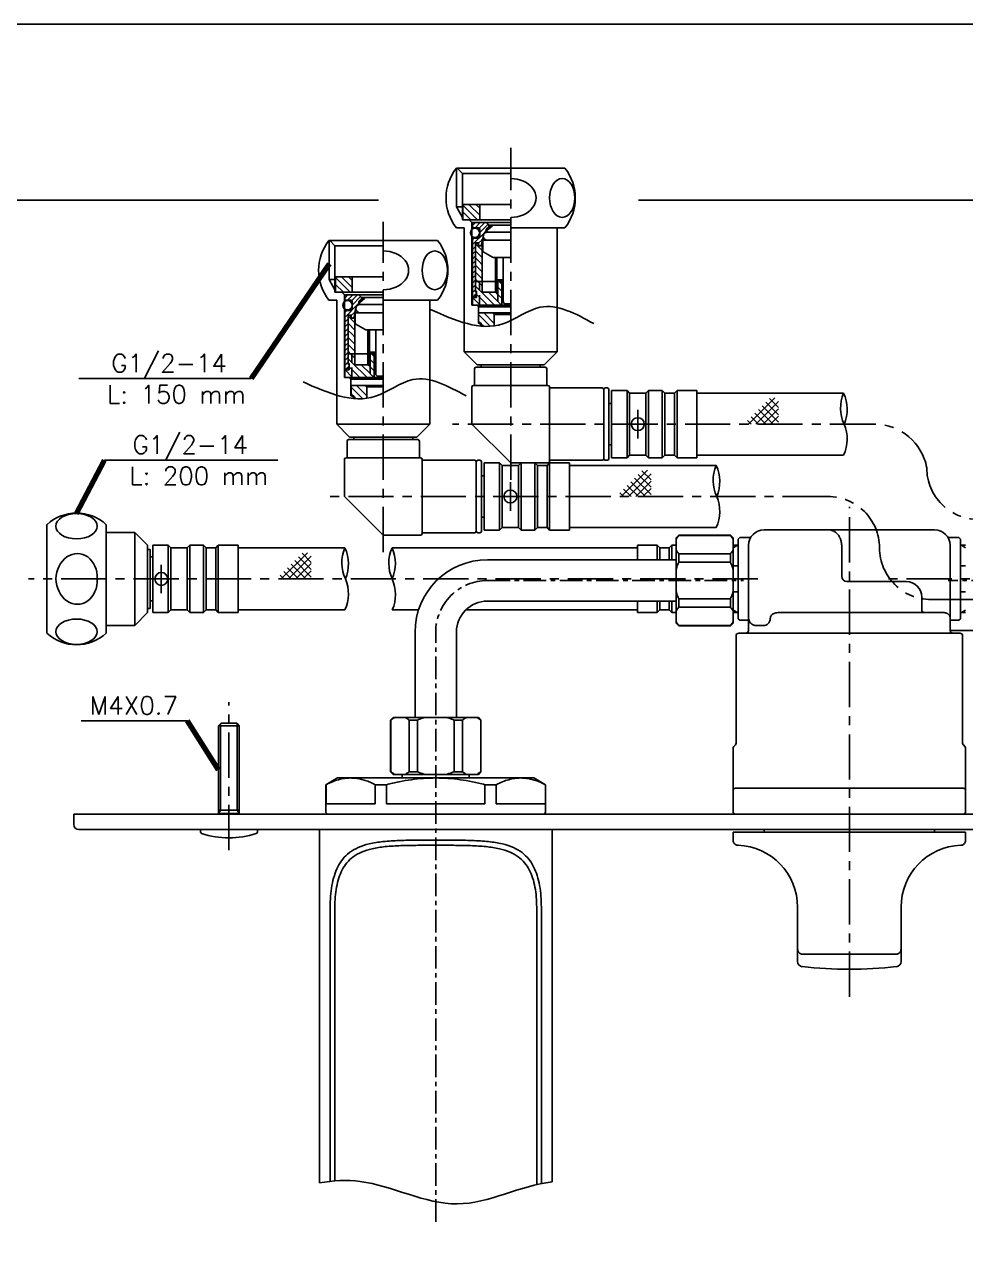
# Model space of a CAD drawing. Extents: x 2571 to 3165, y -5564 to -5144.
# Drawn here: x 2812.3 to 2994.4, y -5379.1 to -5144 of the extents above; entities that cross this region are included whole.
import ezdxf
from ezdxf.enums import TextEntityAlignment as Align

# ---------------------------------------------------------------- set-up
doc = ezdxf.new("R2010")
doc.units = 0
doc.header["$LTSCALE"] = 7
doc.header["$MEASUREMENT"] = 0
for name, pattern in [('CENTER', [2, 1.25, -0.25, 0.25, -0.25]), ('HIDDEN', [0.375, 0.25, -0.125]), ('PHANTOM', [2.5, 1.25, -0.25, 0.25, -0.25, 0.25, -0.25])]:
    doc.linetypes.add(name, pattern=pattern)
doc.layers.get('0').update_dxf_attribs({"color": 2, "linetype": 'CONTINUOUS'})
for name, color, linetype in [('CENTER', 1, 'CENTER'), ('CL', 1, 'CENTER'), ('D', 2, 'CONTINUOUS'), ('DIM', 2, 'CONTINUOUS'), ('DWG', 7, 'CONTINUOUS')]:
    doc.layers.add(name, color=color, linetype=linetype)
doc.styles.add('GHS', font='ROMANS.shx', dxfattribs={"bigfont": 'GHS.shx'})
doc.dimstyles.new('STANDARD$7', dxfattribs={"dimtxt": 3.5, "dimasz": 3, "dimexe": 1, "dimexo": 0.0625, "dimgap": 1, "dimtad": 1, "dimdec": 4, "dimzin": 0, "dimdsep": 46, "dimtxsty": 'GHS', "dimcen": 1, "dimclrt": 2, "dimadec": 0, "dimazin": 0, "dimtfac": 1, "dimtdec": 4, "dimtofl": 0, "dimtmove": 0, "dimatfit": 3, "dimfxl": 0, "dimtolj": 1, "dimtzin": 0, "dimarcsym": 0})

# ---------------------------------------------------------------- blocks, each defined once
blk = doc.blocks.new('*X3')
at = {"color": 0}
for p, q in [((142.03, 203.21), (135.52, 209.72)), ((142.33, 206.62), (137.93, 211.03)), ((145.64, 207.03), (141.64, 211.03)), ((147.63, 208.75), (145.36, 211.03)), ((147.63, 193.9), (138.15, 203.39)), ((140.36, 197.47), (140.01, 197.81)), ((147.63, 197.61), (146.22, 199.03))]:
    blk.add_line(p, q, dxfattribs=at)
blk = doc.blocks.new('*X6')
at = {"color": 0}
for p, q in [((142.23, 164.15), (143.51, 165.43)), ((142.23, 158.67), (145.12, 161.56)), ((145.12, 161.56), (145.23, 161.67)), ((142.23, 153.19), (144.43, 155.39)), ((142.23, 147.71), (147.55, 153.03)), ((147.03, 147.03), (147.63, 147.63))]:
    blk.add_line(p, q, dxfattribs=at)
blk = doc.blocks.new('*X5')
at = {"color": 0}
for p, q in [((140.03, 161.95), (141.37, 163.29)), ((128.03, 149.95), (135.11, 157.03)), ((128.03, 155.43), (129.63, 157.03)), ((130.59, 147.03), (142.23, 158.67)), ((136.07, 147.03), (142.23, 153.19)), ((141.55, 147.03), (142.23, 147.71))]:
    blk.add_line(p, q, dxfattribs=at)
blk = doc.blocks.new('*X2')
at = {"color": 0}
for p, q in [((147.63, 190.19), (145.23, 192.59)), ((147.63, 186.48), (145.23, 188.88)), ((147.63, 182.76), (145.23, 185.16)), ((147.63, 179.05), (145.23, 181.45))]:
    blk.add_line(p, q, dxfattribs=at)
blk = doc.blocks.new('*X1')
at = {"color": 0}
for p, q in [((147.63, 175.34), (145.23, 177.74)), ((147.63, 171.63), (145.23, 174.03)), ((147.63, 167.92), (145.23, 170.32)), ((147.63, 164.2), (145.23, 166.6)), ((147.63, 160.49), (145.23, 162.89)), ((147.63, 153.07), (144.43, 156.27)), ((147.63, 156.78), (145.23, 159.18))]:
    blk.add_line(p, q, dxfattribs=at)
blk = doc.blocks.new('*X8')
at = {"color": 0}
for p, q in [((140.03, 189.35), (145.05, 194.38)), ((140.03, 183.87), (145.23, 189.07)), ((140.03, 178.39), (142.44, 180.8)), ((142.44, 180.8), (145.23, 183.59)), ((140.03, 172.91), (145.23, 178.11)), ((140.03, 167.43), (145.23, 172.63)), ((143.51, 165.43), (145.23, 167.15))]:
    blk.add_line(p, q, dxfattribs=at)
blk = doc.blocks.new('*X7')
at = {"color": 0}
blk.add_line((141.37, 163.29), (142.23, 164.15), dxfattribs=at)
blk = doc.blocks.new('*X4')
at = {"color": 0}
blk.add_line((142.83, 194.99), (140.36, 197.47), dxfattribs=at)

msp = doc.modelspace()

# ---------------------------------------------------------------- hatches: boundary and pattern name
at = {"layer": 'D'}
h = msp.add_hatch(dxfattribs=at)
h.set_pattern_fill('ANSI31', color=256, scale=7.5, angle=90, style=0)
h.set_pattern_definition([(135, (3010.2071, -5879.3389), (-0.6629126, -0.6629126), [])])
h.paths.add_polyline_path([(2900.4, -5178.8), (2897.15, -5178.8), (2897.15, -5181.8), (2900.4, -5181.8)])
h = msp.add_hatch(dxfattribs=at)
h.set_pattern_fill('ANSI31', color=256, scale=7.5, angle=90, style=0)
h.set_pattern_definition([(135, (2985.5623, -5893.3389), (-0.6629126, -0.6629126), [])])
h.paths.add_polyline_path([(2875.75, -5192.8), (2872.5, -5192.8), (2872.5, -5195.8), (2875.75, -5195.8)])

# ---------------------------------------------------------------- linework, layer by layer
msp.add_line((3164.96, -5143.96), (2570.96, -5143.96))
at = {"color": 4}
for p, q in [((2601.96, -5177.96), (2880.85, -5177.96)), ((2931.09, -5177.96), (3150.96, -5177.96))]:
    msp.add_line(p, q, dxfattribs=at)
at = {"color": 2}
for p, q in [((2957.47, -5216.22), (2952.4, -5221.3)), ((2956.43, -5216.34), (2958.18, -5218.09)), ((2958.18, -5216.93), (2953.81, -5221.3)), ((2954.31, -5218.46), (2957.14, -5221.3)), ((2955.01, -5217.76), (2958.18, -5220.92)), ((2958.18, -5218.34), (2955.22, -5221.3)), ((2955.72, -5217.05), (2958.18, -5219.51)), ((2952.19, -5220.58), (2952.9, -5221.3)), ((2952.89, -5219.88), (2954.32, -5221.3)), ((2953.6, -5219.17), (2955.73, -5221.3)), ((2958.18, -5219.76), (2956.64, -5221.3)), ((2958.18, -5221.17), (2958.05, -5221.3)), ((2932.83, -5230.22), (2927.75, -5235.3)), ((2931.78, -5230.34), (2933.54, -5232.09)), ((2933.54, -5230.93), (2929.17, -5235.3)), ((2929.66, -5232.46), (2932.5, -5235.3)), ((2930.37, -5231.76), (2933.54, -5234.92)), ((2933.54, -5232.34), (2930.58, -5235.3)), ((2931.08, -5231.05), (2933.54, -5233.51)), ((2927.54, -5234.58), (2928.26, -5235.3)), ((2928.25, -5233.88), (2929.67, -5235.3)), ((2928.96, -5233.17), (2931.09, -5235.3)), ((2933.54, -5233.76), (2931.99, -5235.3)), ((2933.54, -5235.17), (2933.41, -5235.3)), ((2867.09, -5246.17), (2862.02, -5251.24)), ((2867.8, -5246.87), (2863.43, -5251.24)), ((2865.34, -5246.99), (2867.8, -5249.45)), ((2866.05, -5246.29), (2867.8, -5248.04)), ((2863.22, -5249.11), (2865.35, -5251.24)), ((2863.93, -5248.41), (2866.76, -5251.24)), ((2864.63, -5247.7), (2867.8, -5250.87)), ((2867.8, -5248.29), (2864.84, -5251.24)), ((2861.81, -5250.53), (2862.52, -5251.24)), ((2862.51, -5249.82), (2863.94, -5251.24)), ((2867.8, -5249.7), (2866.26, -5251.24)), ((2867.8, -5251.12), (2867.67, -5251.24))]:
    msp.add_line(p, q, dxfattribs=at)
at = {"color": 7, "linetype": 'Continuous'}
for p, q in [((2938.4, -5243.29), (2938.9, -5242.79)), ((2938.4, -5243.29), (2938.4, -5251.54)), ((2938.9, -5242.79), (2948.9, -5242.79)), ((2938.9, -5242.85), (2938.9, -5242.79)), ((2948.9, -5242.85), (2938.9, -5242.85)), ((2948.9, -5242.79), (2948.9, -5242.85)), ((2948.9, -5242.79), (2949.4, -5243.29)), ((2949.4, -5243.29), (2949.4, -5251.54)), ((2949.4, -5244.74), (2950.4, -5244.74)), ((2950.4, -5243.54), (2950.7, -5243.24)), ((2950.4, -5243.54), (2950.4, -5258.94)), ((2950.7, -5243.24), (2952.81, -5243.24)), ((2993.1, -5243.24), (2991, -5243.24)), ((2993.4, -5243.54), (2993.1, -5243.24)), ((2993.4, -5243.54), (2993.4, -5258.94)), ((2994.4, -5244.74), (2993.4, -5244.74)), ((2948.9, -5246.39), (2938.9, -5246.39)), ((2938.9, -5248), (2938.9, -5246.39)), ((2948.9, -5248), (2948.9, -5246.39)), ((2948.9, -5248), (2938.9, -5248)), ((2949.4, -5248.74), (2950.4, -5248.74)), ((2994.4, -5248.74), (2993.4, -5248.74)), ((2938.4, -5259.79), (2938.4, -5251.54)), ((2949.4, -5259.79), (2949.4, -5251.54)), ((2949.4, -5253.74), (2950.4, -5253.74)), ((2994.4, -5253.74), (2993.4, -5253.74)), ((2948.9, -5255.09), (2938.9, -5255.09)), ((2938.9, -5255.09), (2938.9, -5256.7)), ((2948.9, -5255.09), (2948.9, -5256.7)), ((2948.9, -5256.7), (2938.9, -5256.7)), ((2949.4, -5257.74), (2950.4, -5257.74)), ((2950.4, -5258.94), (2950.7, -5259.24)), ((2993.4, -5258.94), (2993.1, -5259.24)), ((2994.4, -5257.74), (2993.4, -5257.74)), ((2938.4, -5259.79), (2938.9, -5260.29)), ((2948.9, -5260.24), (2938.9, -5260.24)), ((2938.9, -5260.24), (2938.9, -5260.29)), ((2938.9, -5260.29), (2948.9, -5260.29)), ((2948.9, -5260.29), (2949.4, -5259.79)), ((2948.9, -5260.29), (2948.9, -5260.24)), ((2950.7, -5259.24), (2952.4, -5259.24)), ((2993.1, -5259.24), (2991.4, -5259.24)), ((2992.4, -5261.74), (2993.4, -5261.74)), ((2883.65, -5278.04), (2883.15, -5278.54)), ((2883.15, -5278.54), (2883.15, -5288.54)), ((2883.21, -5278.54), (2883.15, -5278.54)), ((2883.21, -5288.54), (2883.21, -5278.54)), ((2883.65, -5278.04), (2891.9, -5278.04)), ((2886.75, -5288.54), (2886.75, -5278.54)), ((2888.36, -5278.54), (2886.75, -5278.54)), ((2888.36, -5288.54), (2888.36, -5278.54)), ((2900.15, -5278.04), (2891.9, -5278.04)), ((2895.45, -5288.54), (2895.45, -5278.54)), ((2895.45, -5278.54), (2897.06, -5278.54)), ((2897.06, -5288.54), (2897.06, -5278.54)), ((2900.15, -5278.04), (2900.65, -5278.54)), ((2900.6, -5288.54), (2900.6, -5278.54)), ((2900.6, -5278.54), (2900.65, -5278.54)), ((2900.65, -5278.54), (2900.65, -5288.54)), ((2883.15, -5288.54), (2883.21, -5288.54)), ((2883.15, -5288.54), (2883.65, -5289.04)), ((2883.65, -5289.04), (2891.9, -5289.04)), ((2885.4, -5289.74), (2885.4, -5289.04)), ((2888.36, -5288.54), (2886.75, -5288.54)), ((2900.15, -5289.04), (2891.9, -5289.04)), ((2895.45, -5288.54), (2897.06, -5288.54)), ((2898.4, -5289.74), (2898.4, -5289.04)), ((2900.65, -5288.54), (2900.15, -5289.04)), ((2900.65, -5288.54), (2900.6, -5288.54)), ((2870.65, -5291.04), (2872.9, -5289.74)), ((2870.65, -5296.44), (2870.65, -5291.04)), ((2870.69, -5291.04), (2870.65, -5291.04)), ((2870.69, -5294.74), (2870.69, -5291.04)), ((2872.9, -5289.74), (2910.9, -5289.74)), ((2880.21, -5294.74), (2880.21, -5291.04)), ((2882.39, -5291.04), (2880.21, -5291.04)), ((2882.39, -5294.74), (2882.39, -5291.04)), ((2901.42, -5291.04), (2903.6, -5291.04)), ((2901.42, -5294.74), (2901.42, -5291.04)), ((2903.6, -5294.74), (2903.6, -5291.04)), ((2913.15, -5291.04), (2910.9, -5289.74)), ((2913.12, -5294.74), (2913.12, -5291.04)), ((2913.12, -5291.04), (2913.15, -5291.04)), ((2913.15, -5296.44), (2913.15, -5291.04)), ((2870.95, -5296.74), (2870.65, -5296.44)), ((2870.69, -5294.74), (2880.21, -5294.74)), ((2882.39, -5294.74), (2901.42, -5294.74)), ((2903.6, -5294.74), (2913.12, -5294.74)), ((2912.85, -5296.74), (2913.15, -5296.44)), ((2821.9, -5296.74), (3121.9, -5296.74)), ((2821.9, -5298.74), (2821.9, -5296.74)), ((3120.9, -5299.74), (2822.9, -5299.74)), ((2846.4, -5300.19), (2846.4, -5299.74)), ((2857.4, -5300.19), (2857.4, -5299.74)), ((2869.4, -5299.74), (2869.4, -5368.06)), ((2914.4, -5367.88), (2914.4, -5299.74)), ((2949.4, -5300.24), (2994.4, -5300.24)), ((2949.4, -5301.75), (2949.4, -5300.24)), ((2955.4, -5299.74), (2955.4, -5300.24)), ((2988.4, -5299.74), (2988.4, -5300.24)), ((2994.4, -5301.75), (2994.4, -5300.24)), ((2871.47, -5367.76), (2871.47, -5314.74)), ((2872.38, -5367.68), (2872.38, -5314.74)), ((2911.43, -5368.4), (2911.43, -5314.74)), ((2912.34, -5314.74), (2912.34, -5368.21)), ((2961.9, -5325.25), (2961.9, -5314.74)), ((2981.9, -5314.74), (2981.9, -5325.25)), ((2981.01, -5323.84), (2962.79, -5323.84))]:
    msp.add_line(p, q, dxfattribs=at)
at = {"color": 2, "linetype": 'Continuous'}
for centre, radius, start, end in [((2977.57, -5218.16), 7.37, 157.1441, 205.2076), ((2964.12, -5218.44), 7.37, 337.1441, 25.2076), ((2964.12, -5224.16), 7.37, 334.7924, 22.8559), ((2952.93, -5232.16), 7.37, 157.1441, 205.2076), ((2939.47, -5232.44), 7.37, 337.1441, 25.2076), ((2939.47, -5238.16), 7.37, 334.7924, 22.8559), ((2881.1, -5248.11), 7.37, 157.1441, 205.2076), ((2867.65, -5248.38), 7.37, 337.1441, 25.2076), ((2890.19, -5248.22), 7.37, 156.1725, 204.2454), ((2876.74, -5248.27), 7.37, 336.1725, 24.2454), ((2867.65, -5254.11), 7.37, 334.7924, 22.8559), ((2876.63, -5254.27), 7.48, 336.5742, 23.8437)]:
    msp.add_arc(centre, radius, start, end, dxfattribs=at)
at = {"color": 7, "linetype": 'Continuous'}
for centre, radius, start, end in [((2822.9, -5298.74), 1, 180, 270), ((2846.7, -5300.19), 0.3, 180, 251.2773), ((2851.9, -5284.84), 16.5, 251.2773, 288.7227), ((2857.1, -5300.19), 0.3, 288.7227, 0), ((2949.9, -5314.74), 12, 0, 87.7958), ((2993.9, -5314.74), 12, 92.2042, 180), ((2962.9, -5325.25), 1, 180, 263.6987), ((2971.9, -5243.74), 83, 263.6987, 276.3013), ((2980.9, -5325.25), 1, 276.3013, 360)]:
    msp.add_arc(centre, radius, start, end, dxfattribs=at)
for points in [[(2938.4, -5243.61), (2938.54, -5243.37), (2938.71, -5243.11), (2938.9, -5242.85)], [(2949.4, -5243.61), (2949.27, -5243.37), (2949.1, -5243.11), (2948.9, -5242.85)], [(2938.9, -5246.39), (2938.71, -5246.12), (2938.54, -5245.87), (2938.4, -5245.62)], [(2948.9, -5246.39), (2949.1, -5246.12), (2949.27, -5245.87), (2949.4, -5245.62)], [(2938.4, -5249.53), (2938.54, -5248.99), (2938.71, -5248.47), (2938.9, -5248)], [(2949.4, -5249.53), (2949.27, -5248.99), (2949.1, -5248.47), (2948.9, -5248)], [(2938.4, -5253.56), (2938.54, -5254.1), (2938.71, -5254.61), (2938.9, -5255.09)], [(2949.4, -5253.56), (2949.27, -5254.1), (2949.1, -5254.61), (2948.9, -5255.09)], [(2938.9, -5256.7), (2938.71, -5256.96), (2938.54, -5257.22), (2938.4, -5257.46)], [(2948.9, -5256.7), (2949.1, -5256.96), (2949.27, -5257.22), (2949.4, -5257.46)], [(2938.4, -5259.48), (2938.54, -5259.72), (2938.71, -5259.97), (2938.9, -5260.24)], [(2949.4, -5259.48), (2949.27, -5259.72), (2949.1, -5259.97), (2948.9, -5260.24)], [(2883.97, -5278.04), (2883.73, -5278.18), (2883.48, -5278.35), (2883.21, -5278.54)], [(2886.75, -5278.54), (2886.48, -5278.35), (2886.23, -5278.18), (2885.98, -5278.04)], [(2889.89, -5278.04), (2889.35, -5278.18), (2888.84, -5278.35), (2888.36, -5278.54)], [(2893.92, -5278.04), (2894.46, -5278.18), (2894.97, -5278.35), (2895.45, -5278.54)], [(2897.06, -5278.54), (2897.32, -5278.35), (2897.58, -5278.18), (2897.83, -5278.04)], [(2899.84, -5278.04), (2900.08, -5278.18), (2900.33, -5278.35), (2900.6, -5278.54)], [(2883.97, -5289.04), (2883.73, -5288.91), (2883.48, -5288.74), (2883.21, -5288.54)], [(2886.75, -5288.54), (2886.48, -5288.74), (2886.23, -5288.91), (2885.98, -5289.04)], [(2889.89, -5289.04), (2889.35, -5288.91), (2888.84, -5288.74), (2888.36, -5288.54)], [(2893.92, -5289.04), (2894.46, -5288.91), (2894.97, -5288.74), (2895.45, -5288.54)], [(2897.06, -5288.54), (2897.32, -5288.74), (2897.58, -5288.91), (2897.83, -5289.04)], [(2899.84, -5289.04), (2900.08, -5288.91), (2900.33, -5288.74), (2900.6, -5288.54)], [(2870.69, -5291.04), (2871.91, -5290.48), (2873.1, -5290.08), (2874.27, -5289.83), (2875.45, -5289.74)], [(2875.45, -5289.74), (2876.39, -5289.8), (2877.33, -5289.96), (2878.28, -5290.22), (2879.23, -5290.58), (2880.21, -5291.04)], [(2882.39, -5291.04), (2884.81, -5290.48), (2887.19, -5290.08), (2889.54, -5289.83), (2891.9, -5289.74)], [(2891.9, -5289.74), (2894.26, -5289.83), (2896.62, -5290.08), (2899, -5290.48), (2901.42, -5291.04)], [(2903.6, -5291.04), (2904.82, -5290.48), (2906.01, -5290.08), (2907.18, -5289.83), (2908.36, -5289.74)], [(2908.36, -5289.74), (2909.3, -5289.8), (2910.24, -5289.96), (2911.19, -5290.22), (2912.14, -5290.58), (2913.12, -5291.04)], [(2871.47, -5314.74), (2871.56, -5312.61), (2871.82, -5310.54), (2872.29, -5308.62), (2872.98, -5306.91), (2873.93, -5305.43), (2875.21, -5304.19), (2876.87, -5303.21), (2879.02, -5302.5), (2881.7, -5302.06), (2884.84, -5301.84), (2888.31, -5301.77), (2891.9, -5301.75)], [(2872.38, -5314.74), (2872.46, -5312.77), (2872.72, -5310.86), (2873.16, -5309.09), (2873.82, -5307.51), (2874.73, -5306.14), (2875.95, -5305), (2877.54, -5304.1), (2879.59, -5303.44), (2882.15, -5303.03), (2885.16, -5302.83), (2888.47, -5302.77), (2891.9, -5302.75)], [(2891.9, -5301.75), (2895.5, -5301.77), (2898.97, -5301.84), (2902.11, -5302.06), (2904.79, -5302.5), (2906.94, -5303.21), (2908.6, -5304.19), (2909.88, -5305.43), (2910.83, -5306.91), (2911.52, -5308.62), (2911.99, -5310.54), (2912.25, -5312.61), (2912.34, -5314.74)], [(2891.9, -5302.75), (2895.34, -5302.77), (2898.65, -5302.83), (2901.66, -5303.03), (2904.22, -5303.44), (2906.27, -5304.1), (2907.86, -5305), (2909.08, -5306.14), (2909.99, -5307.51), (2910.65, -5309.09), (2911.09, -5310.86), (2911.35, -5312.77), (2911.43, -5314.74)], [(2949.4, -5301.75), (2949.42, -5301.9), (2949.49, -5302.16), (2949.64, -5302.4), (2949.85, -5302.58), (2950.1, -5302.71), (2950.37, -5302.75)], [(2993.44, -5302.75), (2993.71, -5302.71), (2993.96, -5302.58), (2994.17, -5302.4), (2994.32, -5302.16), (2994.39, -5301.9), (2994.4, -5301.75)], [(2962.79, -5323.84), (2962.51, -5323.77), (2962.26, -5323.62), (2962.07, -5323.41), (2961.95, -5323.15), (2961.9, -5322.88)], [(2981.01, -5323.84), (2981.3, -5323.77), (2981.54, -5323.62), (2981.74, -5323.41), (2981.86, -5323.15), (2981.9, -5322.88)]]:
    msp.add_spline(points, degree=3, dxfattribs=at)
at = {"layer": 'CENTER'}
msp.add_line((2851.9, -5303.72), (2851.9, -5275.11), dxfattribs=at)
at = {"layer": 'CL'}
for p, q in [((2906.4, -5232.07), (2906.4, -5167.84)), ((2881.75, -5246.07), (2881.75, -5182.19)), ((2930.98, -5224.05), (2930.98, -5218.55)), ((2976.87, -5221.3), (2895.12, -5221.3)), ((2906.34, -5238.05), (2906.34, -5232.55)), ((2967.75, -5235.3), (2870.19, -5235.3)), ((2971.9, -5332.06), (2971.9, -5237.28)), ((2838.82, -5248.49), (2838.82, -5253.99)), ((2954.21, -5251.24), (2813.13, -5251.24)), ((3019.72, -5251.24), (2978.05, -5251.24)), ((2987.75, -5255.24), (3055.54, -5255.24))]:
    msp.add_line(p, q, dxfattribs=at)
at = {"layer": 'CL', "ltscale": 0.5}
for points in [[(2891.9, -5375.62), (2891.9, -5261.54, -0.414214), (2901.9, -5251.54), (2951.45, -5251.54)], [(3051.9, -5379.05), (3051.9, -5261.54, 0.414214), (3041.9, -5251.54), (2991.03, -5251.54)]]:
    msp.add_lwpolyline(points, format="xyb", dxfattribs=at)
at = {"layer": 'CL'}
for centre, radius, start, end in [((2976.75, -5231.59), 10.29, 10.3323, 89.3174), ((2996.87, -5229.74), 10, 180, 270), ((2967.75, -5245.3), 10, 0.3269, 89.9993), ((2987.75, -5245.24), 10, 180, 270)]:
    msp.add_arc(centre, radius, start, end, dxfattribs=at)
at = {"layer": 'D'}
for p, q in [((2895.92, -5171.8), (2895.92, -5179.3)), ((2895.92, -5179.3), (2897.05, -5181.3)), ((2871.28, -5185.8), (2871.28, -5193.3)), ((2900.9, -5185.6), (2900.96, -5185.55)), ((2901.37, -5184.21), (2901.65, -5183.93)), ((2900.7, -5186.8), (2900.74, -5186.58)), ((2871.28, -5193.3), (2872.4, -5195.3)), ((2904.14, -5193.7), (2903.9, -5193.46)), ((2904.67, -5195.6), (2903.9, -5194.83)), ((2904.67, -5194.23), (2904.14, -5193.7)), ((2904.67, -5196.97), (2903.9, -5196.2)), ((2904.63, -5198.3), (2903.9, -5197.57)), ((2876.26, -5199.6), (2876.32, -5199.55)), ((2876.73, -5198.21), (2877, -5197.93)), ((2902.44, -5202.38), (2900.21, -5200.15)), ((2903.2, -5201.81), (2901.19, -5199.8)), ((2876.05, -5200.8), (2876.1, -5200.58)), ((2900.54, -5201.8), (2900.2, -5201.46)), ((2901.12, -5202.38), (2900.7, -5201.96)), ((2879.5, -5207.7), (2879.25, -5207.46)), ((2880.02, -5209.6), (2879.25, -5208.83)), ((2880.02, -5208.23), (2879.5, -5207.7)), ((2880.02, -5210.97), (2879.25, -5210.2)), ((2879.99, -5212.3), (2879.25, -5211.57)), ((2856.19, -5212.5), (2822.88, -5212.5)), ((2877.8, -5216.38), (2875.57, -5214.15)), ((2878.55, -5215.81), (2876.55, -5213.8)), ((2875.89, -5215.8), (2875.55, -5215.46)), ((2876.47, -5216.38), (2876.05, -5215.96)), ((2861.39, -5228.27), (2827.84, -5228.27)), ((2843.87, -5278.69), (2823.3, -5278.69)), ((2850.3, -5279.24), (2850.3, -5295.95)), ((2853.5, -5279.24), (2853.5, -5295.95)), ((2849.9, -5296.64), (2850.3, -5295.95)), ((2853.9, -5296.64), (2853.5, -5295.95))]:
    msp.add_line(p, q, dxfattribs=at)
at = {"layer": 'D', "color": 7}
for p, q in [((2900.74, -5186.58), (2901.19, -5184.47)), ((2901.25, -5184.36), (2901.58, -5184.08)), ((2901.63, -5184.02), (2901.8, -5184.02)), ((2899, -5196.8), (2899.8, -5196.4)), ((2899.8, -5195.6), (2899.6, -5195.6)), ((2899.8, -5195.9), (2899.6, -5195.7)), ((2876.1, -5200.58), (2876.54, -5198.47)), ((2876.61, -5198.36), (2876.93, -5198.08)), ((2876.98, -5198.02), (2877.15, -5198.02)), ((2875.15, -5209.6), (2874.95, -5209.6)), ((2874.35, -5210.8), (2875.15, -5210.4)), ((2875.15, -5209.9), (2874.95, -5209.7))]:
    msp.add_line(p, q, dxfattribs=at)
at = {"layer": 'D', "color": 2, "linetype": 'PHANTOM'}
for p, q in [((2903.45, -5195.65), (2903.45, -5189.04)), ((2903.75, -5195.65), (2903.75, -5189.04)), ((2878.8, -5209.65), (2878.8, -5203.04)), ((2879.1, -5209.65), (2879.1, -5203.04))]:
    msp.add_line(p, q, dxfattribs=at)
at = {"layer": 'D', "color": 7}
for centre, radius in [((2899.5, -5184.3), 0.9), ((2903.6, -5195.65), 0.15), ((2874.85, -5198.3), 0.9), ((2878.95, -5209.65), 0.15)]:
    msp.add_circle(centre, radius, dxfattribs=at)
for centre, radius, start, end in [((2901.38, -5184.51), 0.2, 130, 168.2317), ((2901.45, -5183.93), 0.2, 310, 0), ((2900.47, -5186.53), 0.276, 180, 348.2317), ((2876.74, -5198.51), 0.2, 130, 168.2317), ((2876.8, -5197.93), 0.2, 310, 0), ((2875.83, -5200.53), 0.276, 180, 348.2317)]:
    msp.add_arc(centre, radius, start, end, dxfattribs=at)
at = {"layer": 'D'}
for points in [[(2890.87, -5199.14), (2904.89, -5201.91), (2912.12, -5198.69), (2922.45, -5201.85)], [(2866.23, -5213.14), (2880.24, -5215.91), (2887.47, -5212.69), (2897.8, -5215.85)]]:
    msp.add_spline(points, degree=3, dxfattribs=at)
msp.add_open_spline([(2869.4, -5368.06), (2872.1, -5367.59), (2880.98, -5367.1), (2895.84, -5375.7), (2908.3, -5368.54), (2914.4, -5367.88)], degree=3, knots=[13.685289, 13.685289, 13.685289, 13.685289, 21.619727, 40.908214, 59.654121, 59.654121, 59.654121, 59.654121], dxfattribs=at)
at = {"layer": 'DIM'}
for p, q in [((2949.4, -5245.23), (2950.24, -5244.74)), ((2994.4, -5245.23), (2993.57, -5244.74)), ((2949.4, -5257.26), (2950.24, -5257.74)), ((2994.4, -5257.26), (2993.57, -5257.74))]:
    msp.add_line(p, q, dxfattribs=at)
at = {"layer": 'DWG'}
for p, q in [((2906.4, -5171.8), (2895.9, -5171.8)), ((2896.05, -5171.8), (2897.05, -5172.8)), ((2906.4, -5171.8), (2916.9, -5171.8)), ((2897.05, -5172.8), (2906.4, -5172.8)), ((2897.05, -5172.8), (2897.05, -5181.8)), ((2906.4, -5178.8), (2897.05, -5178.8)), ((2897.15, -5181.8), (2897.15, -5178.8)), ((2900.4, -5181.8), (2900.4, -5178.8)), ((2895.92, -5179.3), (2897.05, -5179.3)), ((2895.9, -5183.3), (2897.4, -5183.3)), ((2906.4, -5181.8), (2897.05, -5181.8)), ((2906.4, -5181.8), (2897.05, -5181.8)), ((2906.4, -5181.8), (2897.15, -5181.8)), ((2906.4, -5181.8), (2897.15, -5181.8)), ((2897.4, -5201.7), (2897.4, -5183.3)), ((2898.9, -5182.3), (2898.4, -5181.8)), ((2898.9, -5198.3), (2898.9, -5182.3)), ((2899, -5183.1), (2899, -5182.3)), ((2900.1, -5183.3), (2899.2, -5183.3)), ((2901.67, -5183.6), (2902.08, -5183.6)), ((2902.2, -5182.8), (2901.7, -5182.3)), ((2901.72, -5183.54), (2902.2, -5183.14)), ((2902.18, -5182.8), (2902.8, -5182.8)), ((2902.18, -5183.14), (2902.63, -5183.14)), ((2902.2, -5183.14), (2902.2, -5182.8)), ((2916.9, -5183.3), (2906.4, -5183.3)), ((2915.4, -5207.3), (2915.4, -5183.3)), ((2881.75, -5185.8), (2871.25, -5185.8)), ((2871.4, -5185.8), (2872.4, -5186.8)), ((2881.75, -5185.8), (2892.25, -5185.8)), ((2900.1, -5185.3), (2899.2, -5185.3)), ((2872.4, -5186.8), (2881.75, -5186.8)), ((2872.4, -5186.8), (2872.4, -5195.8)), ((2881.75, -5192.8), (2872.4, -5192.8)), ((2872.5, -5195.8), (2872.5, -5192.8)), ((2875.75, -5195.8), (2875.75, -5192.8)), ((2871.28, -5193.3), (2872.4, -5193.3)), ((2871.25, -5197.3), (2872.75, -5197.3)), ((2881.75, -5195.8), (2872.4, -5195.8)), ((2881.75, -5195.8), (2872.4, -5195.8)), ((2881.75, -5195.8), (2872.5, -5195.8)), ((2881.75, -5195.8), (2872.5, -5195.8)), ((2872.75, -5215.7), (2872.75, -5197.3)), ((2874.25, -5196.3), (2873.75, -5195.8)), ((2874.25, -5212.3), (2874.25, -5196.3)), ((2874.35, -5197.1), (2874.35, -5196.3)), ((2875.45, -5197.3), (2874.55, -5197.3)), ((2877.03, -5197.6), (2877.44, -5197.6)), ((2877.55, -5196.8), (2877.05, -5196.3)), ((2877.08, -5197.54), (2877.55, -5197.14)), ((2877.53, -5197.14), (2877.99, -5197.14)), ((2877.54, -5196.8), (2878.15, -5196.8)), ((2877.55, -5197.14), (2877.55, -5196.8)), ((2892.25, -5197.3), (2881.75, -5197.3)), ((2890.75, -5221.3), (2890.75, -5197.3)), ((2875.45, -5199.3), (2874.55, -5199.3)), ((2906.4, -5198.3), (2898.9, -5198.3)), ((2899.85, -5198.3), (2900.15, -5198.6)), ((2900.15, -5198.6), (2906.4, -5198.6)), ((2900.15, -5201.8), (2900.15, -5198.6)), ((2900.15, -5201.8), (2900.15, -5199.6)), ((2900.2, -5199.9), (2900.2, -5201.7)), ((2906.4, -5199.8), (2900.3, -5199.8)), ((2902.9, -5199.8), (2903.2, -5200.1)), ((2903.2, -5200.1), (2906.4, -5200.1)), ((2903.2, -5200.1), (2903.2, -5202.3)), ((2897.4, -5207.3), (2897.4, -5201.7)), ((2900.15, -5201.8), (2900.7, -5201.8)), ((2900.35, -5201.8), (2900.65, -5202.1)), ((2900.65, -5202.1), (2900.7, -5202.1)), ((2900.65, -5202.35), (2900.65, -5202.1)), ((2900.7, -5202.35), (2900.7, -5201.8)), ((2897.4, -5207.3), (2906.4, -5207.3)), ((2899.9, -5209.8), (2897.4, -5207.3)), ((2915.4, -5207.3), (2906.4, -5207.3)), ((2912.9, -5209.8), (2915.4, -5207.3)), ((2899.4, -5213.8), (2899.4, -5210.6)), ((2913.1, -5210.3), (2899.7, -5210.3)), ((2906.4, -5209.8), (2899.9, -5209.8)), ((2900.7, -5209.8), (2900.7, -5210.3)), ((2906.4, -5210.3), (2900.7, -5210.3)), ((2902.15, -5210.3), (2900.7, -5210.3)), ((2906.4, -5209.8), (2912.9, -5209.8)), ((2906.4, -5210.3), (2912.1, -5210.3)), ((2910.65, -5210.3), (2912.1, -5210.3)), ((2912.1, -5209.8), (2912.1, -5210.3)), ((2913.4, -5213.8), (2913.4, -5210.6)), ((2881.75, -5212.3), (2874.25, -5212.3)), ((2875.2, -5212.3), (2875.5, -5212.6)), ((2875.5, -5215.8), (2875.5, -5212.6)), ((2875.5, -5212.6), (2881.75, -5212.6)), ((2875.5, -5215.8), (2875.5, -5213.6)), ((2875.55, -5213.9), (2875.55, -5215.7)), ((2881.75, -5213.8), (2875.65, -5213.8)), ((2878.25, -5213.8), (2878.55, -5214.1)), ((2878.55, -5214.1), (2878.55, -5216.3)), ((2878.55, -5214.1), (2881.75, -5214.1)), ((2898.9, -5221.3), (2898.9, -5214.1)), ((2913.6, -5213.8), (2899.2, -5213.8)), ((2913.6, -5213.8), (2899.2, -5213.8)), ((2913.9, -5228.5), (2913.9, -5214.1)), ((2924.1, -5214.3), (2913.9, -5214.3)), ((2924.7, -5214.3), (2925.1, -5214.3)), ((2872.75, -5221.3), (2872.75, -5215.7)), ((2875.5, -5215.8), (2876.05, -5215.8)), ((2875.7, -5215.8), (2876, -5216.1)), ((2876, -5216.35), (2876, -5216.1)), ((2876, -5216.1), (2876.05, -5216.1)), ((2876.05, -5216.35), (2876.05, -5215.8)), ((2924.4, -5228), (2924.4, -5214.6)), ((2924.4, -5228), (2924.4, -5214.6)), ((2925.4, -5228), (2925.4, -5214.6)), ((2925.9, -5214.8), (2925.9, -5221.3)), ((2925.9, -5214.8), (2928.9, -5214.8)), ((2929.4, -5215.3), (2928.9, -5214.8)), ((2928.9, -5221.3), (2928.9, -5214.8)), ((2929.4, -5215.3), (2929.4, -5221.3)), ((2932.57, -5215.3), (2929.4, -5215.3)), ((2933.07, -5214.8), (2932.57, -5215.3)), ((2932.57, -5215.3), (2932.57, -5221.3)), ((2933.07, -5214.8), (2935.73, -5214.8)), ((2933.07, -5214.8), (2933.07, -5221.3)), ((2935.73, -5214.8), (2935.73, -5221.3)), ((2935.73, -5214.8), (2936.23, -5215.3)), ((2936.23, -5215.3), (2936.23, -5221.3)), ((2936.23, -5215.3), (2938.07, -5215.3)), ((2938.57, -5214.8), (2938.07, -5215.3)), ((2938.07, -5215.3), (2938.07, -5221.3)), ((2938.57, -5214.8), (2942.4, -5214.8)), ((2938.57, -5214.8), (2938.57, -5221.3)), ((2942.4, -5214.8), (2942.4, -5221.3)), ((2942.4, -5215.3), (2970.78, -5215.3)), ((2925.9, -5217.3), (2925.4, -5217.3)), ((2875.25, -5223.8), (2872.75, -5221.3)), ((2872.75, -5221.3), (2881.75, -5221.3)), ((2890.75, -5221.3), (2881.75, -5221.3)), ((2888.25, -5223.8), (2890.75, -5221.3)), ((2898.9, -5221.3), (2906.4, -5228.8)), ((2925.9, -5227.8), (2925.9, -5221.3)), ((2928.9, -5221.3), (2928.9, -5227.8)), ((2929.4, -5227.3), (2929.4, -5221.3)), ((2932.57, -5227.3), (2932.57, -5221.3)), ((2933.07, -5227.8), (2933.07, -5221.3)), ((2935.73, -5227.8), (2935.73, -5221.3)), ((2936.23, -5227.3), (2936.23, -5221.3)), ((2938.07, -5227.3), (2938.07, -5221.3)), ((2938.57, -5227.8), (2938.57, -5221.3)), ((2942.4, -5227.8), (2942.4, -5221.3)), ((2874.75, -5227.8), (2874.75, -5224.6)), ((2888.45, -5224.3), (2875.05, -5224.3)), ((2881.75, -5223.8), (2875.25, -5223.8)), ((2876.05, -5223.8), (2876.05, -5224.3)), ((2877.5, -5224.3), (2876.05, -5224.3)), ((2881.75, -5224.3), (2876.05, -5224.3)), ((2881.75, -5223.8), (2888.25, -5223.8)), ((2881.75, -5224.3), (2887.45, -5224.3)), ((2886, -5224.3), (2887.45, -5224.3)), ((2887.45, -5223.8), (2887.45, -5224.3)), ((2888.75, -5227.8), (2888.75, -5224.6)), ((2925.9, -5225.3), (2925.4, -5225.3)), ((2874.25, -5235.3), (2874.25, -5228.1)), ((2888.95, -5227.8), (2874.55, -5227.8)), ((2888.95, -5227.8), (2874.55, -5227.8)), ((2889.25, -5242.5), (2889.25, -5228.1)), ((2899.45, -5228.3), (2889.25, -5228.3)), ((2900.05, -5228.3), (2900.45, -5228.3)), ((2924.1, -5228.3), (2913.9, -5228.3)), ((2924.7, -5228.3), (2925.1, -5228.3)), ((2925.9, -5227.8), (2928.9, -5227.8)), ((2929.4, -5227.3), (2928.9, -5227.8)), ((2932.57, -5227.3), (2929.4, -5227.3)), ((2933.07, -5227.8), (2932.57, -5227.3)), ((2933.07, -5227.8), (2935.73, -5227.8)), ((2935.73, -5227.8), (2936.23, -5227.3)), ((2936.23, -5227.3), (2938.07, -5227.3)), ((2938.57, -5227.8), (2938.07, -5227.3)), ((2938.57, -5227.8), (2942.4, -5227.8)), ((2942.4, -5227.3), (2970.78, -5227.3)), ((2899.75, -5242), (2899.75, -5228.6)), ((2899.75, -5242), (2899.75, -5228.6)), ((2900.75, -5242), (2900.75, -5228.6)), ((2901.25, -5228.8), (2904.25, -5228.8)), ((2901.25, -5228.8), (2901.25, -5235.3)), ((2904.25, -5235.3), (2904.25, -5228.8)), ((2904.75, -5229.3), (2904.25, -5228.8)), ((2904.75, -5229.3), (2904.75, -5235.3)), ((2907.93, -5229.3), (2904.75, -5229.3)), ((2913.6, -5228.8), (2906.4, -5228.8)), ((2908.43, -5228.8), (2907.93, -5229.3)), ((2907.93, -5229.3), (2907.93, -5235.3)), ((2908.43, -5228.8), (2911.08, -5228.8)), ((2908.43, -5228.8), (2908.43, -5235.3)), ((2911.08, -5228.8), (2911.58, -5229.3)), ((2911.08, -5228.8), (2911.08, -5235.3)), ((2911.58, -5229.3), (2913.43, -5229.3)), ((2911.58, -5229.3), (2911.58, -5235.3)), ((2913.93, -5228.8), (2913.43, -5229.3)), ((2913.43, -5229.3), (2913.43, -5235.3)), ((2913.93, -5228.8), (2917.75, -5228.8)), ((2913.93, -5228.8), (2913.93, -5235.3)), ((2917.75, -5228.8), (2917.75, -5235.3)), ((2917.75, -5229.3), (2946.14, -5229.3)), ((2901.25, -5231.3), (2900.75, -5231.3)), ((2874.25, -5235.3), (2881.75, -5242.8)), ((2901.25, -5241.8), (2901.25, -5235.3)), ((2904.25, -5235.3), (2904.25, -5241.8)), ((2904.75, -5241.3), (2904.75, -5235.3)), ((2907.93, -5241.3), (2907.93, -5235.3)), ((2908.43, -5241.8), (2908.43, -5235.3)), ((2911.08, -5241.8), (2911.08, -5235.3)), ((2911.58, -5241.3), (2911.58, -5235.3)), ((2913.43, -5241.3), (2913.43, -5235.3)), ((2913.93, -5241.8), (2913.93, -5235.3)), ((2917.75, -5241.8), (2917.75, -5235.3)), ((2901.25, -5239.3), (2900.75, -5239.3)), ((2816.68, -5240.74), (2816.68, -5251.24)), ((2828.18, -5240.74), (2828.18, -5251.24)), ((2833.68, -5242.24), (2828.18, -5242.24)), ((2836.18, -5244.74), (2833.68, -5242.24)), ((2833.68, -5242.24), (2833.68, -5251.24)), ((2899.45, -5242.3), (2889.25, -5242.3)), ((2900.05, -5242.3), (2900.45, -5242.3)), ((2901.25, -5241.8), (2904.25, -5241.8)), ((2904.75, -5241.3), (2904.25, -5241.8)), ((2907.93, -5241.3), (2904.75, -5241.3)), ((2908.43, -5241.8), (2907.93, -5241.3)), ((2908.43, -5241.8), (2911.08, -5241.8)), ((2911.08, -5241.8), (2911.58, -5241.3)), ((2911.58, -5241.3), (2913.43, -5241.3)), ((2913.93, -5241.8), (2913.43, -5241.3)), ((2913.93, -5241.8), (2917.75, -5241.8)), ((2917.75, -5241.3), (2946.14, -5241.3)), ((2988.4, -5241.74), (2955.4, -5241.74)), ((2836.18, -5251.24), (2836.18, -5244.74)), ((2836.18, -5251.24), (2836.18, -5244.74)), ((2837.18, -5244.74), (2840.18, -5244.74)), ((2837.18, -5244.74), (2837.18, -5251.24)), ((2840.18, -5251.24), (2840.18, -5244.74)), ((2840.68, -5245.24), (2840.18, -5244.74)), ((2844.35, -5244.74), (2843.85, -5245.24)), ((2844.35, -5244.74), (2847.01, -5244.74)), ((2844.35, -5244.74), (2844.35, -5251.24)), ((2847.01, -5244.74), (2847.01, -5251.24)), ((2847.01, -5244.74), (2847.51, -5245.24)), ((2849.85, -5244.74), (2849.35, -5245.24)), ((2849.85, -5244.74), (2853.68, -5244.74)), ((2849.85, -5244.74), (2849.85, -5251.24)), ((2853.68, -5244.74), (2853.68, -5251.24)), ((2888.95, -5242.8), (2881.75, -5242.8)), ((2934.74, -5244.74), (2930.91, -5244.74)), ((2930.91, -5244.74), (2930.91, -5247.54)), ((2934.74, -5244.74), (2934.74, -5247.54)), ((2934.74, -5244.74), (2935.24, -5245.24)), ((2937.58, -5244.74), (2937.08, -5245.24)), ((2937.58, -5244.74), (2937.58, -5247.54)), ((2938.41, -5244.74), (2937.58, -5244.74)), ((2950.4, -5244.74), (2949.4, -5244.74)), ((2952.4, -5244.74), (2952.4, -5261.24)), ((2970.42, -5250.74), (2970.42, -5244.74)), ((2991.4, -5244.74), (2991.4, -5261.24)), ((2993.4, -5244.74), (2994.4, -5244.74)), ((2836.18, -5245.54), (2836.68, -5245.54)), ((2836.68, -5251.24), (2836.68, -5245.54)), ((2836.68, -5246.99), (2836.68, -5245.54)), ((2836.68, -5246.99), (2837.18, -5246.99)), ((2840.68, -5245.24), (2840.68, -5251.24)), ((2843.85, -5245.24), (2840.68, -5245.24)), ((2843.85, -5245.24), (2843.85, -5251.24)), ((2847.51, -5245.24), (2847.51, -5251.24)), ((2847.51, -5245.24), (2849.35, -5245.24)), ((2849.35, -5245.24), (2849.35, -5251.24)), ((2853.68, -5245.24), (2874.31, -5245.24)), ((2930.91, -5245.24), (2883.46, -5245.24)), ((2935.24, -5245.24), (2935.24, -5247.54)), ((2937.08, -5245.24), (2935.24, -5245.24)), ((2937.08, -5245.24), (2937.08, -5247.54)), ((2816.68, -5261.74), (2816.68, -5251.24)), ((2828.18, -5261.74), (2828.18, -5251.24)), ((2833.68, -5260.24), (2833.68, -5251.24)), ((2836.18, -5251.24), (2836.18, -5257.74)), ((2836.18, -5251.24), (2836.18, -5257.74)), ((2836.68, -5251.24), (2836.68, -5256.94)), ((2837.18, -5257.74), (2837.18, -5251.24)), ((2840.18, -5251.24), (2840.18, -5257.74)), ((2840.68, -5257.24), (2840.68, -5251.24)), ((2843.85, -5257.24), (2843.85, -5251.24)), ((2844.35, -5257.74), (2844.35, -5251.24)), ((2847.01, -5257.74), (2847.01, -5251.24)), ((2847.51, -5257.24), (2847.51, -5251.24)), ((2849.35, -5257.24), (2849.35, -5251.24)), ((2849.85, -5257.74), (2849.85, -5251.24)), ((2853.68, -5257.74), (2853.68, -5251.24)), ((2971.42, -5251.74), (2982.9, -5251.74)), ((2836.68, -5255.49), (2837.18, -5255.49)), ((2836.68, -5255.49), (2836.68, -5256.94)), ((2930.91, -5257.74), (2930.91, -5255.54)), ((2934.74, -5257.74), (2934.74, -5255.54)), ((2935.24, -5257.24), (2935.24, -5255.54)), ((2937.08, -5257.24), (2937.08, -5255.54)), ((2937.58, -5257.74), (2937.58, -5255.54)), ((2985.9, -5254.74), (2985.9, -5257.24)), ((2836.18, -5257.74), (2833.68, -5260.24)), ((2836.18, -5256.94), (2836.68, -5256.94)), ((2837.18, -5257.74), (2840.18, -5257.74)), ((2840.68, -5257.24), (2840.18, -5257.74)), ((2843.85, -5257.24), (2840.68, -5257.24)), ((2844.35, -5257.74), (2843.85, -5257.24)), ((2844.35, -5257.74), (2847.01, -5257.74)), ((2847.01, -5257.74), (2847.51, -5257.24)), ((2847.51, -5257.24), (2849.35, -5257.24)), ((2849.85, -5257.74), (2849.35, -5257.24)), ((2849.85, -5257.74), (2853.68, -5257.74)), ((2853.68, -5257.24), (2874.31, -5257.24)), ((2888.58, -5257.24), (2883.5, -5257.24)), ((2930.91, -5257.24), (2897.72, -5257.24)), ((2934.74, -5257.74), (2930.91, -5257.74)), ((2934.74, -5257.74), (2935.24, -5257.24)), ((2937.08, -5257.24), (2935.24, -5257.24)), ((2937.08, -5257.24), (2935.24, -5257.24)), ((2937.58, -5257.74), (2937.08, -5257.24)), ((2938.41, -5257.74), (2937.58, -5257.74)), ((2950.4, -5257.74), (2949.4, -5257.74)), ((2958.33, -5257.74), (2990.1, -5257.74)), ((2993.4, -5257.74), (2994.4, -5257.74)), ((2833.68, -5260.24), (2828.18, -5260.24)), ((2953.85, -5260.24), (2955.43, -5260.24)), ((3008.4, -5261.24), (2991.54, -5261.24)), ((2950, -5283), (2950, -5262.24)), ((2950.5, -5261.74), (2993.3, -5261.74)), ((2993.8, -5283), (2993.8, -5262.24)), ((2850.4, -5279.14), (2849.9, -5279.64)), ((2849.9, -5279.64), (2849.9, -5296.64)), ((2853.9, -5279.64), (2849.9, -5279.64)), ((2853.4, -5279.14), (2850.4, -5279.14)), ((2853.9, -5279.64), (2853.4, -5279.14)), ((2853.9, -5279.64), (2853.9, -5296.64)), ((2949.4, -5284.02), (2949.4, -5296.24)), ((2949.55, -5283.66), (2949.86, -5283.35)), ((2994.26, -5283.66), (2993.95, -5283.35)), ((2994.4, -5284.02), (2994.4, -5296.24)), ((2949.9, -5291.74), (2993.9, -5291.74)), ((2853.9, -5295.95), (2849.9, -5295.95)), ((2849.8, -5296.74), (2849.9, -5296.64)), ((2853.9, -5296.64), (2849.9, -5296.64)), ((2854, -5296.74), (2853.9, -5296.64)), ((2993.9, -5296.74), (2949.9, -5296.74))]:
    msp.add_line(p, q, dxfattribs=at)
at = {"layer": 'DWG', "linetype": 'Continuous'}
for p, q in [((2898.9, -5182.3), (2906.4, -5182.3)), ((2874.25, -5196.3), (2881.75, -5196.3))]:
    msp.add_line(p, q, dxfattribs=at)
at = {"layer": 'DWG', "color": 7}
for p, q in [((2906.4, -5182.3), (2899, -5182.3)), ((2900.4, -5185), (2900.4, -5183.6)), ((2901.65, -5183.93), (2901.65, -5183.69)), ((2901.87, -5183.78), (2902.8, -5183)), ((2902.8, -5182.8), (2906.4, -5182.8)), ((2902.8, -5183), (2902.8, -5182.8)), ((2899, -5196.8), (2899, -5185.5)), ((2901.2, -5185.74), (2906.4, -5185.74)), ((2901.8, -5183.84), (2901.87, -5183.78)), ((2901.8, -5183.93), (2901.8, -5183.84)), ((2901.8, -5184.14), (2901.8, -5183.93)), ((2901.8, -5184.14), (2906.4, -5184.14)), ((2899.6, -5186.2), (2900.2, -5186.2)), ((2900.2, -5186.3), (2899.6, -5186.3)), ((2901, -5186.8), (2900.1, -5186.8)), ((2902.9, -5189.01), (2901.1, -5187.98)), ((2903, -5189.04), (2906.4, -5189.04)), ((2904.95, -5189.04), (2904.95, -5197.54)), ((2903.9, -5193.7), (2900.9, -5193.7)), ((2903.9, -5193.4), (2903.9, -5195.8)), ((2904.95, -5193.4), (2903.9, -5193.4)), ((2904.67, -5193.4), (2904.67, -5198.3)), ((2881.75, -5196.3), (2874.35, -5196.3)), ((2875.75, -5199), (2875.75, -5197.6)), ((2877, -5197.93), (2877, -5197.69)), ((2877.15, -5197.84), (2877.23, -5197.78)), ((2877.15, -5197.93), (2877.15, -5197.84)), ((2877.23, -5197.78), (2878.15, -5197)), ((2878.15, -5197), (2878.15, -5196.8)), ((2878.15, -5196.8), (2881.75, -5196.8)), ((2899.8, -5196.8), (2899, -5196.8)), ((2899, -5196.8), (2899, -5198.3)), ((2899.8, -5195.6), (2899.8, -5196.8)), ((2903.9, -5195.8), (2900.9, -5195.8)), ((2874.35, -5210.8), (2874.35, -5199.5)), ((2874.95, -5200.2), (2875.55, -5200.2)), ((2876.55, -5199.74), (2881.75, -5199.74)), ((2877.15, -5198.14), (2877.15, -5197.93)), ((2877.15, -5198.14), (2881.75, -5198.14)), ((2906.4, -5198.3), (2899, -5198.3)), ((2905.45, -5198.04), (2906.4, -5198.04)), ((2905.53, -5198.04), (2905.53, -5198.3)), ((2875.55, -5200.3), (2874.95, -5200.3)), ((2876.35, -5200.8), (2875.45, -5200.8)), ((2878.25, -5203.01), (2876.45, -5201.98)), ((2878.35, -5203.04), (2881.75, -5203.04)), ((2880.3, -5203.04), (2880.3, -5211.54)), ((2875.15, -5209.6), (2875.15, -5210.8)), ((2879.25, -5207.7), (2876.25, -5207.7)), ((2880.3, -5207.4), (2879.25, -5207.4)), ((2879.25, -5207.4), (2879.25, -5209.8)), ((2880.02, -5207.4), (2880.02, -5212.3)), ((2874.35, -5210.8), (2874.35, -5212.3)), ((2875.15, -5210.8), (2874.35, -5210.8)), ((2879.25, -5209.8), (2876.25, -5209.8)), ((2881.75, -5212.3), (2874.35, -5212.3)), ((2880.8, -5212.04), (2881.75, -5212.04)), ((2880.89, -5212.04), (2880.89, -5212.3))]:
    msp.add_line(p, q, dxfattribs=at)
at = {"layer": 'DWG', "color": 7, "linetype": 'Continuous'}
for p, q in [((2901, -5187.8), (2901, -5185.94)), ((2899.6, -5195.7), (2899.6, -5186.2)), ((2900.1, -5186.3), (2900.1, -5186.8)), ((2900.2, -5186.53), (2900.2, -5186.2)), ((2900.9, -5186.8), (2900.9, -5195.8)), ((2874.95, -5209.7), (2874.95, -5200.2)), ((2875.55, -5200.53), (2875.55, -5200.2)), ((2876.35, -5201.8), (2876.35, -5199.94)), ((2875.45, -5200.3), (2875.45, -5200.8)), ((2876.25, -5200.8), (2876.25, -5209.8))]:
    msp.add_line(p, q, dxfattribs=at)
at = {"layer": 'DWG', "color": 2, "linetype": 'HIDDEN'}
for p, q in [((2900.9, -5193.7), (2899.6, -5193.7)), ((2900.35, -5193.7), (2900.35, -5198.3)), ((2903.9, -5193.7), (2904.95, -5193.7)), ((2876.25, -5207.7), (2874.95, -5207.7)), ((2875.7, -5207.7), (2875.7, -5212.3)), ((2879.25, -5207.7), (2880.3, -5207.7))]:
    msp.add_line(p, q, dxfattribs=at)
at = {"layer": 'DWG', "color": 7, "linetype": 'HIDDEN'}
for p, q in [((2903.9, -5195.8), (2903.9, -5198.3)), ((2879.25, -5209.8), (2879.25, -5212.3))]:
    msp.add_line(p, q, dxfattribs=at)
at = {"layer": 'DWG', "ltscale": 0.5}
for p, q in [((2938.4, -5247.54), (2901.9, -5247.54)), ((2938.4, -5255.54), (2901.9, -5255.54)), ((2887.9, -5278.04), (2887.9, -5261.54)), ((2895.9, -5278.04), (2895.9, -5261.54))]:
    msp.add_line(p, q, dxfattribs=at)
at = {"layer": 'DWG'}
for centre in [(2930.98, -5221.3), (2906.34, -5235.3), (2838.82, -5251.24)]:
    msp.add_circle(centre, 1.25, dxfattribs=at)
for centre, radius, start, end in [((2903.16, -5177.55), 9.27, 141.642, 218.358), ((2909.63, -5177.55), 9.27, 321.642, 38.358), ((2899.2, -5183.1), 0.2, 180, 270), ((2902, -5183.05), 0.2, 310, 0), ((2902, -5182.88), 0.2, 0, 45), ((2878.52, -5191.55), 9.27, 141.642, 218.358), ((2884.99, -5191.55), 9.27, 321.642, 38.358), ((2899.2, -5185.5), 0.2, 90, 180), ((2901.9, -5184.94), 0.8, 90, 270), ((2874.55, -5197.1), 0.2, 180, 270), ((2877.35, -5197.05), 0.2, 310, 0), ((2877.35, -5196.88), 0.2, 0, 45), ((2874.55, -5199.5), 0.2, 90, 180), ((2877.26, -5198.94), 0.8, 90, 270), ((2900.3, -5199.9), 0.1, 90, 180), ((2900.3, -5201.7), 0.1, 180, 270), ((2899.7, -5210.6), 0.3, 90, 180), ((2913.1, -5210.6), 0.3, 0, 90), ((2875.65, -5213.9), 0.1, 90, 180), ((2899.2, -5214.1), 0.3, 90, 180), ((2913.6, -5214.1), 0.3, 0, 90), ((2924.1, -5214.6), 0.3, 0, 90), ((2924.7, -5214.6), 0.3, 90, 180), ((2925.1, -5214.6), 0.3, 0, 90), ((2875.65, -5215.7), 0.1, 180, 270), ((2875.05, -5224.6), 0.3, 90, 180), ((2888.45, -5224.6), 0.3, 0, 90), ((2874.55, -5228.1), 0.3, 90, 180), ((2888.95, -5228.1), 0.3, 0, 90), ((2899.45, -5228.6), 0.3, 0, 90), ((2900.05, -5228.6), 0.3, 90, 180), ((2900.45, -5228.6), 0.3, 0, 90), ((2924.1, -5228), 0.3, 270, 0), ((2924.7, -5228), 0.3, 180, 270), ((2925.1, -5228), 0.3, 270, 0), ((2913.6, -5228.5), 0.3, 270, 0), ((2822.43, -5246.97), 8.47, 47.2588, 132.7412), ((2888.95, -5242.5), 0.3, 270, 0), ((2899.45, -5242), 0.3, 270, 0), ((2900.05, -5242), 0.3, 180, 270), ((2900.45, -5242), 0.3, 270, 0), ((2955.4, -5244.74), 3, 90, 180), ((2988.4, -5244.74), 3, 0, 90), ((2971.42, -5250.74), 1, 180, 270), ((2982.9, -5254.74), 3, 0, 90), ((2986.4, -5257.24), 0.5, 180, 270), ((2951.9, -5261.24), 0.5, 270, 0), ((2991.9, -5261.24), 0.5, 180, 270), ((2822.43, -5255.52), 8.47, 227.2588, 312.7412), ((2950.5, -5262.24), 0.5, 90, 180), ((2993.3, -5262.24), 0.5, 0, 90), ((2949.9, -5284.02), 0.5, 135, 180), ((2949.5, -5283), 0.5, 315, 0), ((2994.3, -5283), 0.5, 180, 225), ((2993.9, -5284.02), 0.5, 0, 45), ((2949.9, -5292.24), 0.5, 90, 180), ((2993.9, -5292.24), 0.5, 0, 90), ((2949.9, -5296.24), 0.5, 180, 270), ((2993.9, -5296.24), 0.5, 270, 0)]:
    msp.add_arc(centre, radius, start, end, dxfattribs=at)
at = {"layer": 'DWG', "color": 7}
for centre, radius, start, end in [((2900.1, -5183.6), 0.3, 0, 90), ((2901.85, -5183.69), 0.2, 130, 180), ((2900.1, -5185), 0.3, 270, 0), ((2901.2, -5185.94), 0.2, 90, 180), ((2902, -5183.93), 0.2, 130, 180), ((2901.2, -5187.8), 0.2, 180, 240), ((2903, -5188.84), 0.2, 240, 270), ((2875.45, -5197.6), 0.3, 0, 90), ((2877.2, -5197.69), 0.2, 130, 180), ((2877.35, -5197.93), 0.2, 130, 180), ((2905.45, -5197.54), 0.5, 180, 270), ((2875.45, -5199), 0.3, 270, 0), ((2876.55, -5199.94), 0.2, 90, 180), ((2876.55, -5201.8), 0.2, 180, 240), ((2878.35, -5202.84), 0.2, 240, 270), ((2880.8, -5211.54), 0.5, 180, 270)]:
    msp.add_arc(centre, radius, start, end, dxfattribs=at)
at = {"layer": 'DWG', "ltscale": 0.5}
for radius in [14, 6]:
    msp.add_arc((2901.9, -5261.54), radius, 90, 180, dxfattribs=at)
at = {"layer": 'DWG'}
for centre, major_axis, ratio, start_param, end_param in [((2906.4, -5177.55), (4.9, 0), 0.765466, 4.712389, 7.853982), ((2881.75, -5191.55), (4.9, 0), 0.765466, 4.712389, 7.853982), ((2822.43, -5251.24), (0.52, 4.89), 0.812554, -1.483985, 1.657608)]:
    msp.add_ellipse(centre, major_axis=major_axis, ratio=ratio, start_param=start_param, end_param=end_param, dxfattribs=at)
for centre, major_axis, ratio in [((2916.36, -5177.55), (0, -3.75), 0.653197), ((2891.71, -5191.55), (0, -3.75), 0.653197), ((2822.43, -5241.04), (4, 0), 0.612372)]:
    msp.add_ellipse(centre, major_axis=major_axis, ratio=ratio, dxfattribs=at)
at = {"layer": 'DWG', "extrusion": (0, 0, -1)}
msp.add_ellipse((2822.43, -5251.24), major_axis=(0.52, -4.89), ratio=0.812554, start_param=-1.483985, end_param=1.657608, dxfattribs=at)
msp.add_ellipse((2822.43, -5261.45), major_axis=(4, 0), ratio=0.612372, dxfattribs=at)
at = {"layer": 'DWG'}
for points in [[(2970.42, -5244.74), (2970.35, -5244.08), (2970.16, -5243.44), (2969.85, -5242.87), (2969.44, -5242.4), (2968.95, -5242.04), (2968.4, -5241.82), (2967.82, -5241.74)], [(2952.4, -5258.74), (2952.45, -5259.12), (2952.56, -5259.44), (2952.61, -5259.54)], [(2955.43, -5260.24), (2955.72, -5260.19), (2955.99, -5260.05), (2956.22, -5259.85), (2956.4, -5259.6), (2956.53, -5259.32), (2956.6, -5259.03), (2956.62, -5258.74)], [(2956.62, -5258.74), (2956.66, -5258.55), (2956.76, -5258.35), (2956.94, -5258.16), (2957.19, -5257.99), (2957.51, -5257.86), (2957.89, -5257.78), (2958.33, -5257.74)], [(2990.1, -5257.74), (2990.21, -5257.75), (2990.32, -5257.76)], [(2990.32, -5257.76), (2990.33, -5257.76), (2990.34, -5257.77)], [(2990.34, -5257.77), (2990.38, -5257.77)], [(2990.38, -5257.77), (2990.46, -5257.79), (2990.6, -5257.84), (2990.73, -5257.89), (2990.86, -5257.96), (2990.99, -5258.05), (2991.12, -5258.15), (2991.22, -5258.27), (2991.31, -5258.41), (2991.38, -5258.56), (2991.4, -5258.74)], [(2952.61, -5259.54), (2952.73, -5259.71)], [(2952.73, -5259.71), (2952.96, -5259.94), (2953.19, -5260.08), (2953.41, -5260.18), (2953.63, -5260.23), (2953.85, -5260.24)]]:
    msp.add_spline(points, degree=3, dxfattribs=at)

# ---------------------------------------------------------------- block references
at = {"layer": 'D', "xscale": -0.25, "yscale": 0.25, "zscale": 0.25}
for name, p in [('*X3', (2935.91, -5235.06)), ('*X4', (2935.91, -5235.06)), ('*X2', (2935.91, -5235.06)), ('*X8', (2935.91, -5235.06)), ('*X1', (2935.91, -5235.06)), ('*X6', (2935.91, -5235.06)), ('*X7', (2935.91, -5235.06)), ('*X5', (2935.91, -5235.06)), ('*X3', (2911.26, -5249.06)), ('*X4', (2911.26, -5249.06)), ('*X2', (2911.26, -5249.06)), ('*X8', (2911.26, -5249.06)), ('*X1', (2911.26, -5249.06)), ('*X6', (2911.26, -5249.06)), ('*X7', (2911.26, -5249.06)), ('*X5', (2911.26, -5249.06))]:
    msp.add_blockref(name, p, dxfattribs=at)

# ---------------------------------------------------------------- texts
at = {"layer": 'D', "style": 'GHS'}
for s, p in [('G1/2-14', (2851.5, -5211.26)), ('L: 150 mm', (2855.18, -5217.29)), ('G1/2-14', (2855.6, -5227.03)), ('L: 200 mm', (2859.5, -5233.06)), ('M4X0.7', (2842.06, -5277.46))]:
    msp.add_text(s, height=3.5, dxfattribs=at).set_placement(p, align=Align.RIGHT)

# ---------------------------------------------------------------- leaders
at = {"layer": 'D'}
msp.add_leader([(2849.9, -5288.14), (2843.87, -5278.69)], dimstyle='STANDARD$7', override={"dimexe": 2, "dimexo": 1, "dimtad": 0, "dimcen": 0, "dimclrd": 256, "dimclre": 256, "dimclrt": 256, "dimadec": 4, "dimtfac": 0.5, "dimtix": 1, "dimtofl": 1, "dimtmove": 2, "dimlwd": 65535, "dimlwe": 65535}, dxfattribs=at)
at = {"layer": 'DIM'}
for points in [[(2871.28, -5190.3), (2856.19, -5212.5)], [(2822.43, -5238.59), (2827.84, -5228.27)]]:
    msp.add_leader(points, dimstyle='STANDARD$7', override={"dimexe": 2, "dimexo": 1, "dimtad": 0, "dimcen": 0, "dimclrd": 256, "dimclre": 256, "dimclrt": 256, "dimadec": 4, "dimtfac": 0.5, "dimtix": 1, "dimtofl": 1, "dimtmove": 2, "dimlwd": 65535, "dimlwe": 65535}, dxfattribs=at)

doc.saveas('drawing.dxf')
